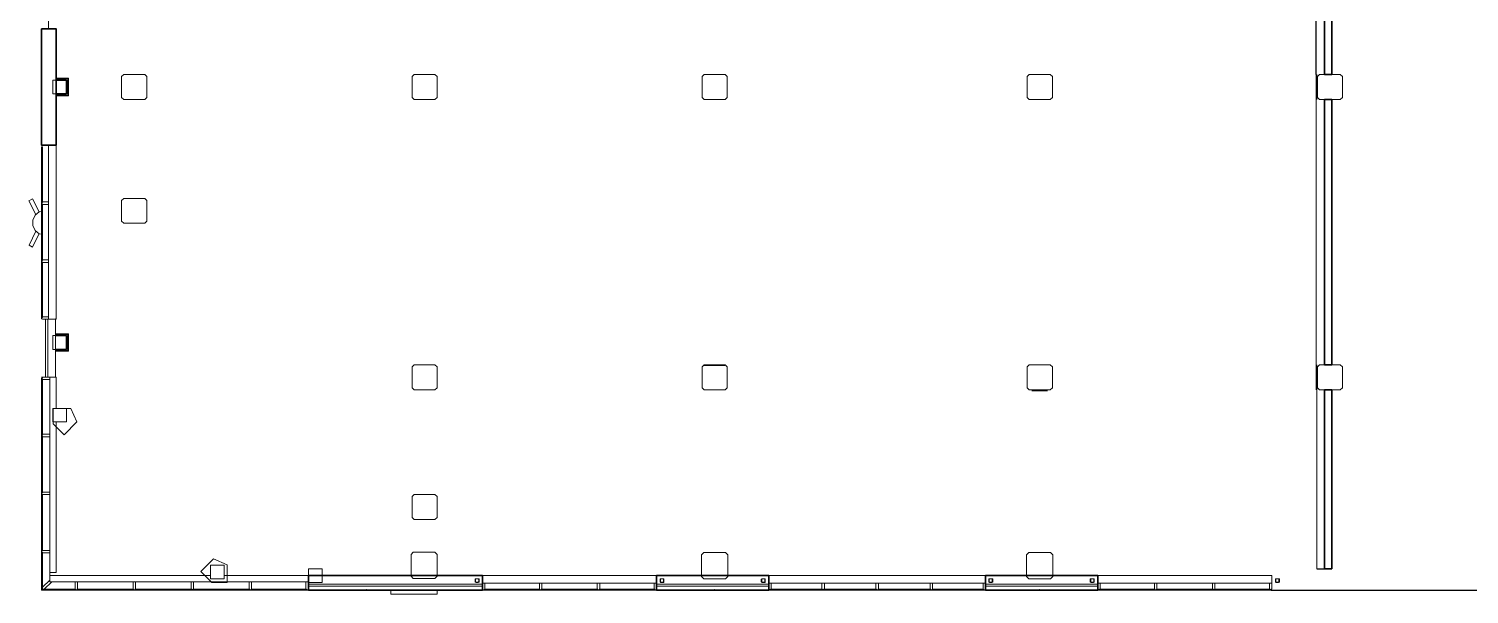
# Model space of a CAD drawing. Header units: inches. Extents: x 41 to 295, y 38 to 271.
# Drawn here: x 44.2 to 168.3, y 38.2 to 86.9 of the extents above; entities that cross this region are included whole.
import ezdxf

# ---------------------------------------------------------------- set-up
doc = ezdxf.new("R2010")
doc.units = ezdxf.units.IN
doc.header["$MEASUREMENT"] = 0

msp = doc.modelspace()

# ---------------------------------------------------------------- linework, layer by layer
for p, q in [((155.13, 82.99), (155.13, 102.54)), ((155.16, 82.99), (155.13, 82.99)), ((46.56, 61.92), (46.51, 61.92)), ((155.16, 55.82), (155.18, 55.82)), ((155.18, 40.41), (155.84, 40.41)), ((151.25, 38.58), (294.93, 38.58))]:
    msp.add_line(p, q)
at = {"color": 7, "lineweight": 35}
for points in [[(156.46, 82.99), (156.46, 105.83), (155.84, 105.83), (155.84, 82.99)], [(45.3, 86.92), (45.3, 81.92), (45.32, 81.92), (45.32, 81.9), (45.3, 81.9), (45.3, 76.92), (45.32, 76.92), (45.32, 76.91), (46.56, 76.91), (46.56, 86.92)], [(156.46, 57.99), (156.46, 80.83), (155.84, 80.83), (155.84, 57.99)], [(156.46, 40.41), (156.46, 55.82), (155.84, 55.82), (155.84, 40.41)], [(68.3, 38.58), (73.3, 38.58), (73.3, 38.6), (73.32, 38.6), (73.32, 38.58), (78.29, 38.58), (78.29, 38.6), (78.31, 38.6), (78.31, 38.58), (83.29, 38.58), (83.29, 38.6), (83.31, 38.6), (83.31, 39.84), (68.3, 39.84)], [(98.29, 38.58), (103.29, 38.58), (103.29, 38.6), (103.31, 38.6), (103.31, 38.58), (107.96, 38.58), (107.96, 39.84), (98.29, 39.84)], [(126.63, 38.58), (131.29, 38.58), (131.29, 38.6), (131.31, 38.6), (131.31, 38.58), (136.3, 38.58), (136.3, 39.84), (126.63, 39.84)]]:
    msp.add_lwpolyline(points, close=True, dxfattribs=at)
at = {"color": 7, "lineweight": 9}
for points in [[(45.9, 86.92), (45.9, 91.91)], [(45.9, 71.91), (45.9, 76.91)], [(155.15, 75.57), (155.13, 75.59)], [(45.9, 66.92), (45.9, 71.91)], [(45.9, 61.92), (45.9, 66.92)], [(45.39, 56.71), (45.4, 56.71), (46.03, 56.71)], [(46.03, 51.91), (46.03, 56.71)], [(46.03, 46.92), (46.03, 51.91)], [(45.3, 46.92), (45.3, 41.92)], [(46.03, 41.92), (46.03, 46.92)], [(46.03, 41.92), (46.03, 39.31), (48.3, 39.31)], [(48.3, 39.31), (53.3, 39.31)], [(53.3, 39.31), (58.29, 39.31)], [(58.29, 39.31), (63.31, 39.31)], [(63.31, 39.31), (68.09, 39.31)], [(68.09, 39.31), (68.09, 38.67)], [(83.31, 39.18), (88.3, 39.18)], [(83.31, 38.58), (83.31, 38.6)], [(88.3, 39.18), (93.3, 39.18)], [(93.3, 39.18), (98.29, 39.18)], [(107.96, 39.18), (112.64, 39.18)], [(112.64, 39.18), (117.3, 39.18)], [(117.3, 39.18), (121.97, 39.18)], [(121.97, 39.18), (126.63, 39.18)], [(135.66, 39.52), (135.73, 39.57)], [(136.3, 39.18), (141.3, 39.18)], [(141.3, 39.18), (146.29, 39.18)], [(146.29, 39.18), (151.31, 39.18)]]:
    msp.add_lwpolyline(points, dxfattribs=at)
for points in [[(47.47, 81.33), (47.47, 82.49), (46.29, 82.49), (46.29, 81.33)], [(47.47, 59.32), (47.47, 60.5), (46.29, 60.5), (46.29, 59.32)], [(47.47, 53.08), (47.47, 54.24), (46.29, 54.24), (46.29, 53.08)], [(47.84, 54.24), (46.31, 54.24), (46.31, 52.91), (47.25, 51.96), (48.34, 53.07)], [(45.4, 46.86), (45.4, 41.96)], [(60.12, 41.28), (59.02, 40.2), (59.98, 39.25), (61.3, 39.25), (61.3, 40.78)], [(79.38, 39.79), (79.38, 41.65), (79.2, 41.85), (77.32, 41.85), (77.14, 41.65), (77.14, 39.79), (77.32, 39.59), (79.2, 39.59)], [(104.23, 39.57), (104.43, 39.77), (104.43, 41.64), (104.23, 41.83), (102.36, 41.83), (102.17, 41.64), (102.17, 39.77), (102.36, 39.57)], [(132.23, 39.57), (132.43, 39.77), (132.43, 41.64), (132.23, 41.83), (130.36, 41.83), (130.17, 41.64), (130.17, 39.77), (130.36, 39.57)], [(61.05, 39.57), (61.05, 40.75), (59.88, 40.75), (59.88, 39.57)], [(69.48, 39.25), (69.48, 40.41), (68.3, 40.41), (68.3, 39.25)], [(46.03, 39.45), (45.4, 38.83), (45.4, 38.67), (45.55, 38.67), (46.19, 39.31), (46.03, 39.31)], [(83, 39.31), (83, 39.52), (82.99, 39.56), (82.93, 39.57), (82.74, 39.57), (82.68, 39.56), (82.67, 39.52), (82.67, 39.31), (82.68, 39.27), (82.74, 39.25), (82.93, 39.25), (82.99, 39.27)], [(82.7, 39.52), (82.7, 39.54), (82.74, 39.56), (82.93, 39.56), (82.95, 39.54), (82.97, 39.52), (82.97, 39.31), (82.95, 39.29), (82.93, 39.27), (82.74, 39.27), (82.7, 39.29), (82.7, 39.31)], [(83.36, 38.67), (83.31, 38.67)], [(93.24, 38.67), (88.36, 38.67)], [(98.6, 39.52), (98.6, 39.31), (98.63, 39.27), (98.67, 39.25), (98.88, 39.25), (98.92, 39.27), (98.93, 39.31), (98.93, 39.52), (98.92, 39.56), (98.88, 39.57), (98.67, 39.57), (98.63, 39.56)], [(98.88, 39.56), (98.9, 39.54), (98.9, 39.52), (98.9, 39.31), (98.9, 39.29), (98.88, 39.27), (98.67, 39.27), (98.65, 39.29), (98.63, 39.31), (98.63, 39.52), (98.65, 39.54), (98.67, 39.56)], [(107.66, 39.31), (107.66, 39.52), (107.64, 39.56), (107.61, 39.57), (107.4, 39.57), (107.36, 39.56), (107.32, 39.52), (107.32, 39.31), (107.36, 39.27), (107.4, 39.25), (107.61, 39.25), (107.64, 39.27)], [(107.36, 39.52), (107.38, 39.54), (107.4, 39.56), (107.61, 39.56), (107.63, 39.54), (107.63, 39.52), (107.63, 39.31), (107.63, 39.29), (107.61, 39.27), (107.4, 39.27), (107.38, 39.29), (107.36, 39.31)], [(126.47, 38.67), (122.03, 38.67)], [(126.92, 39.52), (126.92, 39.31), (126.93, 39.27), (126.99, 39.25), (127.18, 39.25), (127.24, 39.27), (127.25, 39.31), (127.25, 39.52), (127.24, 39.56), (127.18, 39.57), (126.99, 39.57), (126.93, 39.56)], [(127.18, 39.56), (127.22, 39.54), (127.22, 39.52), (127.22, 39.31), (127.22, 39.29), (127.18, 39.27), (126.99, 39.27), (126.95, 39.29), (126.95, 39.31), (126.95, 39.52), (126.95, 39.54), (126.99, 39.56)], [(136, 39.31), (136, 39.52), (135.98, 39.56), (135.95, 39.57), (135.73, 39.57), (135.68, 39.56), (135.66, 39.52), (135.66, 39.31), (135.68, 39.27), (135.73, 39.25), (135.95, 39.25), (135.98, 39.27)], [(135.7, 39.52), (135.72, 39.54), (135.73, 39.56), (135.95, 39.56), (135.96, 39.54), (135.96, 39.52), (135.96, 39.31), (135.96, 39.29), (135.95, 39.27), (135.73, 39.27), (135.72, 39.29), (135.7, 39.31)], [(141.24, 38.67), (136.46, 38.67)], [(146.26, 38.67), (141.35, 38.67)], [(151.15, 38.67), (146.35, 38.67)], [(151.61, 39.52), (151.61, 39.31), (151.63, 39.27), (151.66, 39.25), (151.88, 39.25), (151.93, 39.27), (151.95, 39.31), (151.95, 39.52), (151.93, 39.56), (151.88, 39.57), (151.66, 39.57), (151.63, 39.56)], [(151.88, 39.56), (151.89, 39.54), (151.91, 39.52), (151.91, 39.31), (151.89, 39.29), (151.88, 39.27), (151.66, 39.27), (151.64, 39.29), (151.64, 39.31), (151.64, 39.52), (151.64, 39.54), (151.66, 39.56)]]:
    msp.add_lwpolyline(points, close=True, dxfattribs=at)
at = {"color": 7, "lineweight": 35}
for points in [[(47.61, 82.49), (47.61, 82.6), (47.61, 82.65), (46.56, 82.65), (46.56, 82.49)], [(46.56, 82.49), (47.47, 82.49)], [(47.47, 82.49), (47.47, 81.33)], [(47.61, 81.33), (47.61, 82.49)], [(155.16, 80.84), (155.16, 82.99)], [(47.47, 81.33), (46.56, 81.33), (46.56, 81.17), (47.61, 81.17), (47.61, 81.23), (47.61, 81.33)], [(47.61, 60.5), (47.61, 60.59), (47.61, 60.64), (46.56, 60.64), (46.56, 60.5)], [(46.56, 60.5), (47.47, 60.5)], [(47.47, 60.5), (47.47, 59.32)], [(47.61, 59.32), (47.61, 60.5)], [(47.47, 59.32), (46.56, 59.32), (46.56, 59.18), (47.61, 59.18), (47.61, 59.24), (47.61, 59.32)], [(155.16, 55.82), (155.16, 57.99)]]:
    msp.add_lwpolyline(points, dxfattribs=at)
at = {"color": 7, "lineweight": 18}
for points in [[(54.2, 82.99), (52.41, 82.99), (52.21, 82.81), (52.21, 81.01), (52.41, 80.84), (54.2, 80.84), (54.38, 81.01), (54.38, 82.81)], [(79.2, 82.99), (77.4, 82.99), (77.23, 82.81), (77.23, 81.01), (77.4, 80.84), (79.2, 80.84), (79.38, 81.01), (79.38, 82.81)], [(104.2, 82.99), (102.4, 82.99), (102.22, 82.81), (102.22, 81.01), (102.4, 80.84), (104.2, 80.84), (104.39, 81.01), (104.39, 82.81)], [(132.2, 82.99), (130.4, 82.99), (130.22, 82.81), (130.22, 81.01), (130.4, 80.84), (132.2, 80.84), (132.39, 81.01), (132.39, 82.81)], [(157.19, 82.99), (155.41, 82.99), (155.22, 82.81), (155.22, 81.01), (155.41, 80.84), (157.19, 80.84), (157.39, 81.01), (157.39, 82.81)], [(45.3, 71.96), (45.3, 71.86), (45.4, 71.86), (45.4, 71.8), (45.9, 71.8), (45.9, 72.02), (45.4, 72.02), (45.4, 71.96)], [(54.2, 72.32), (52.41, 72.32), (52.21, 72.14), (52.21, 70.35), (52.41, 70.17), (54.2, 70.17), (54.38, 70.35), (54.38, 72.14)], [(45.3, 66.97), (45.3, 66.86), (45.4, 66.86), (45.4, 66.81), (45.9, 66.81), (45.9, 67.02), (45.4, 67.02), (45.4, 66.97)], [(45.3, 62.06), (45.3, 61.96), (45.4, 61.96), (45.4, 61.92), (45.9, 61.92), (45.9, 62.12), (45.4, 62.12), (45.4, 62.06)], [(79.2, 57.99), (77.4, 57.99), (77.23, 57.81), (77.23, 56.02), (77.4, 55.82), (79.2, 55.82), (79.38, 56.02), (79.38, 57.81)], [(104.2, 57.99), (102.4, 57.99), (102.22, 57.81), (102.22, 56.02), (102.4, 55.82), (104.2, 55.82), (104.39, 56.02), (104.39, 57.81)], [(132.2, 57.99), (130.4, 57.99), (130.22, 57.81), (130.22, 56.02), (130.4, 55.82), (132.2, 55.82), (132.39, 56.02), (132.39, 57.81)], [(157.19, 57.99), (155.41, 57.99), (155.22, 57.81), (155.22, 56.02), (155.41, 55.82), (157.19, 55.82), (157.39, 56.02), (157.39, 57.81)], [(45.3, 56.75), (45.4, 56.75), (45.4, 56.71), (46.03, 56.71), (46.03, 56.91), (45.4, 56.91), (45.4, 56.85), (45.3, 56.85)], [(45.3, 51.96), (45.3, 51.86), (45.4, 51.86), (45.4, 51.8), (46.03, 51.8), (46.03, 52.02), (45.4, 52.02), (45.4, 51.96)], [(45.3, 46.97), (45.3, 46.86), (45.4, 46.86), (45.4, 46.81), (46.03, 46.81), (46.03, 47.02), (45.4, 47.02), (45.4, 46.97)], [(79.2, 46.83), (77.4, 46.83), (77.23, 46.65), (77.23, 44.85), (77.4, 44.66), (79.2, 44.66), (79.38, 44.85), (79.38, 46.65)], [(45.3, 41.96), (45.3, 41.87), (45.4, 41.87), (45.4, 41.81), (46.03, 41.81), (46.03, 42.01), (45.4, 42.01), (45.4, 41.96)], [(48.25, 38.67), (48.25, 38.58), (48.36, 38.58), (48.36, 38.67), (48.41, 38.67), (48.41, 39.31), (48.2, 39.31), (48.2, 38.67)], [(53.24, 38.67), (53.24, 38.58), (53.35, 38.58), (53.35, 38.67), (53.4, 38.67), (53.4, 39.31), (53.19, 39.31), (53.19, 38.67)], [(58.26, 38.67), (58.26, 38.58), (58.35, 38.58), (58.35, 38.67), (58.4, 38.67), (58.4, 39.31), (58.2, 39.31), (58.2, 38.67)], [(63.25, 38.67), (63.25, 38.58), (63.36, 38.58), (63.36, 38.67), (63.41, 38.67), (63.41, 39.31), (63.2, 39.31), (63.2, 38.67)], [(68.14, 38.58), (68.25, 38.58), (68.25, 38.67), (68.3, 38.67), (68.3, 39.31), (68.09, 39.31), (68.09, 38.67), (68.14, 38.67)], [(83.36, 38.67), (83.36, 38.58), (83.47, 38.58), (83.47, 38.67), (83.5, 38.67), (83.5, 39.18), (83.31, 39.18), (83.31, 38.67)], [(88.25, 38.67), (88.25, 38.58), (88.36, 38.58), (88.36, 38.67), (88.41, 38.67), (88.41, 39.18), (88.2, 39.18), (88.2, 38.67)], [(93.24, 38.67), (93.24, 38.58), (93.35, 38.58), (93.35, 38.67), (93.4, 38.67), (93.4, 39.18), (93.19, 39.18), (93.19, 38.67)], [(98.15, 38.58), (98.26, 38.58), (98.26, 38.67), (98.29, 38.67), (98.29, 39.18), (98.1, 39.18), (98.1, 38.67), (98.15, 38.67)], [(108.02, 38.67), (108.02, 38.58), (108.12, 38.58), (108.12, 38.67), (108.18, 38.67), (108.18, 39.18), (107.96, 39.18), (107.96, 38.67)], [(112.59, 38.67), (112.59, 38.58), (112.69, 38.58), (112.69, 38.67), (112.75, 38.67), (112.75, 39.18), (112.53, 39.18), (112.53, 38.67)], [(117.24, 38.67), (117.24, 38.58), (117.35, 38.58), (117.35, 38.67), (117.4, 38.67), (117.4, 39.18), (117.19, 39.18), (117.19, 38.67)], [(121.92, 38.67), (121.92, 38.58), (122.03, 38.58), (122.03, 38.67), (122.08, 38.67), (122.08, 39.18), (121.87, 39.18), (121.87, 38.67)], [(126.47, 38.58), (126.58, 38.58), (126.58, 38.67), (126.63, 38.67), (126.63, 39.18), (126.44, 39.18), (126.44, 38.67), (126.47, 38.67)], [(136.36, 38.67), (136.36, 38.58), (136.46, 38.58), (136.46, 38.67), (136.52, 38.67), (136.52, 39.18), (136.3, 39.18), (136.3, 38.67)], [(141.24, 38.67), (141.24, 38.58), (141.35, 38.58), (141.35, 38.67), (141.4, 38.67), (141.4, 39.18), (141.19, 39.18), (141.19, 38.67)], [(146.26, 38.67), (146.26, 38.58), (146.35, 38.58), (146.35, 38.67), (146.4, 38.67), (146.4, 39.18), (146.2, 39.18), (146.2, 38.67)], [(151.15, 38.58), (151.25, 38.58), (151.25, 38.67), (151.31, 38.67), (151.31, 39.18), (151.09, 39.18), (151.09, 38.67), (151.15, 38.67)]]:
    msp.add_lwpolyline(points, close=True, dxfattribs=at)
at = {"color": 7, "lineweight": 13}
for points in [[(155.16, 80.84), (155.13, 80.84), (155.13, 57.99), (155.16, 57.99)], [(46.56, 76.91), (46.56, 61.92)], [(45.64, 56.91), (45.64, 61.92)], [(45.85, 56.91), (45.85, 61.92)], [(46.51, 61.92), (45.9, 61.92)], [(46.51, 56.91), (46.51, 61.92)], [(45.3, 56.91), (45.4, 56.91)], [(46.03, 56.91), (46.56, 56.91)], [(46.56, 56.91), (46.56, 54.24)], [(155.18, 55.82), (155.18, 40.41)], [(46.56, 53.08), (46.56, 40.11)], [(46.56, 40.11), (46.03, 40.11)], [(46.03, 39.84), (59.88, 39.84)], [(61.05, 39.84), (68.3, 39.84)], [(68.3, 39.31), (68.3, 39.84)], [(83.31, 39.84), (98.29, 39.84)], [(98.29, 39.79), (98.29, 39.18)], [(126.63, 39.84), (107.98, 39.84), (107.98, 39.18)], [(126.63, 39.79), (126.63, 39.18)], [(136.3, 39.84), (151.31, 39.84)], [(151.31, 39.84), (151.31, 39.18)], [(68.3, 38.67), (68.3, 38.58), (45.94, 38.58)], [(83.31, 39.11), (68.3, 39.11)], [(83.31, 38.92), (68.3, 38.92)], [(75.4, 38.58), (75.4, 38.24), (79.4, 38.24), (79.4, 38.58)], [(88.28, 38.58), (83.31, 38.58)], [(93.3, 38.58), (88.32, 38.58)], [(98.29, 38.58), (93.32, 38.58)], [(107.96, 39.11), (98.29, 39.11)], [(107.96, 38.92), (98.29, 38.92)], [(117.3, 38.58), (112.64, 38.58)], [(121.96, 38.58), (117.32, 38.58)], [(126.63, 38.58), (121.97, 38.58)], [(136.3, 39.11), (126.63, 39.11)], [(136.3, 38.92), (126.63, 38.92)], [(141.3, 38.58), (136.3, 38.58)], [(146.29, 38.58), (141.32, 38.58)]]:
    msp.add_lwpolyline(points, dxfattribs=at)
for points in [[(45.3, 76.75), (45.3, 71.96), (45.39, 71.96), (45.39, 76.75)], [(45.3, 71.86), (45.3, 66.97), (45.39, 66.97), (45.39, 71.86)], [(45.3, 66.86), (45.3, 62.06), (45.39, 62.06), (45.39, 66.86)], [(102.4, 57.92), (104.18, 57.92), (104.18, 57.99), (102.4, 57.99)], [(45.3, 56.75), (45.3, 51.96), (45.39, 51.96), (45.39, 56.75)], [(45.3, 51.86), (45.3, 46.97), (45.39, 46.97), (45.39, 51.86)], [(45.3, 41.87), (45.3, 38.58), (45.39, 38.58), (45.39, 41.87)], [(45.3, 38.58), (48.25, 38.58), (48.25, 38.67), (45.3, 38.67)], [(48.36, 38.58), (53.24, 38.58), (53.24, 38.67), (48.36, 38.67)], [(53.35, 38.58), (58.26, 38.58), (58.26, 38.67), (53.35, 38.67)], [(58.35, 38.58), (63.25, 38.58), (63.25, 38.67), (58.35, 38.67)], [(63.36, 38.58), (68.14, 38.58), (68.14, 38.67), (63.36, 38.67)], [(83.47, 38.58), (88.25, 38.58), (88.25, 38.67), (83.47, 38.67)], [(93.35, 38.58), (98.15, 38.58), (98.15, 38.67), (93.35, 38.67)], [(108.12, 38.58), (112.59, 38.58), (112.59, 38.67), (108.12, 38.67)], [(112.69, 38.58), (117.24, 38.58), (117.24, 38.67), (112.69, 38.67)], [(117.35, 38.58), (121.92, 38.58), (121.92, 38.67), (117.35, 38.67)], [(146.35, 38.58), (151.15, 38.58), (151.15, 38.67), (146.35, 38.67)]]:
    msp.add_lwpolyline(points, close=True, dxfattribs=at)
at = {"color": 253, "lineweight": 9, "true_color": 0xaaaaaa}
for points in [[(44.21, 72.12), (44.53, 72.28)], [(44.82, 70.93), (44.21, 72.12)], [(44.53, 72.28), (45.1, 71.15)], [(44.55, 70.44), (44.76, 70.86)], [(44.76, 70.86), (45.12, 71.15)], [(45.12, 71.15), (45.3, 71.18)], [(44.82, 69.49), (44.23, 68.28)], [(44.55, 69.97), (44.55, 70.44)], [(44.76, 69.56), (44.55, 69.97)], [(45.12, 69.26), (44.76, 69.56)], [(44.23, 68.28), (44.53, 68.12)], [(44.53, 68.12), (45.1, 69.28)], [(45.3, 69.23), (45.12, 69.26)]]:
    msp.add_lwpolyline(points, close=True, dxfattribs=at)
msp.add_lwpolyline([(130.63, 55.75), (131.96, 55.75)], dxfattribs=at)

doc.saveas('drawing.dxf')
